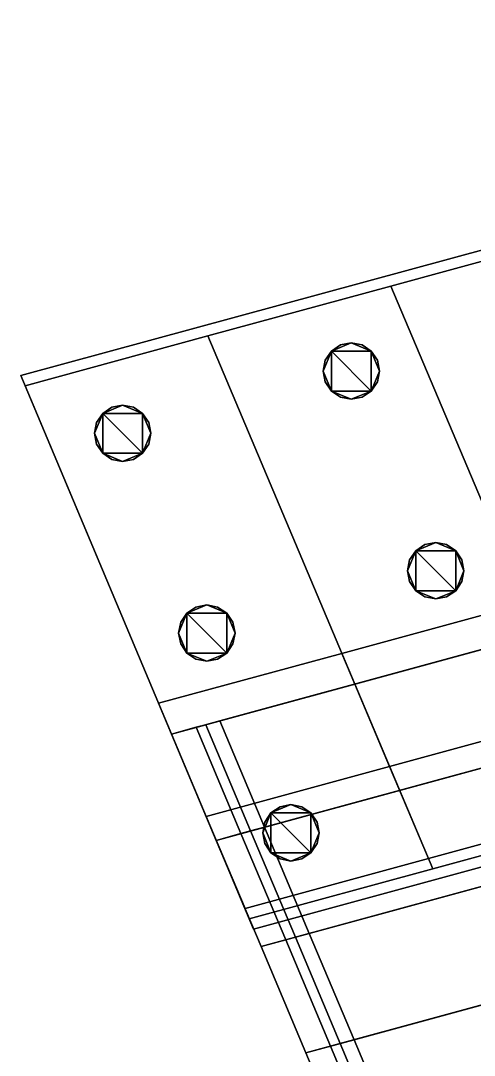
# Model space of a CAD drawing. Extents: x 2629709 to 3675628, y 1179 to 102095.
# Drawn here: x 2641978 to 2646057, y 87260 to 96568 of the extents above; entities that cross this region are included whole.
import ezdxf

# ---------------------------------------------------------------- set-up
doc = ezdxf.new("R2010")
doc.units = 0
doc.header["$LTSCALE"] = 550
doc.header["$MEASUREMENT"] = 0
for name, color, linetype in [('3DF-기초', 4, 'Continuous'), ('3DF-말뚝', 6, 'Continuous'), ('3DF-방호벽', 9, 'Continuous'), ('3DF-벽체', 5, 'Continuous'), ('3DF-슬래브', 8, 'Continuous'), ('3DF-포장', 250, 'Continuous')]:
    doc.layers.add(name, color=color, linetype=linetype)

msp = doc.modelspace()

# ---------------------------------------------------------------- linework, layer by layer
at = {"layer": '3DF-기초'}
for points in [[(2641977.8, 93376.2, 102250), (2644072.4, 88395.6, 102250), (2663874.8, 93797.8, 102250), (2661712.8, 98750.3, 102250)], [(2644072.4, 88395.6, 102350), (2641977.8, 93376.2, 102350), (2661712.8, 98750.3, 102350), (2663874.8, 93797.8, 102350)], [(2641977.8, 93376.2, 102350), (2641977.8, 93376.2, 102250), (2661712.8, 98750.3, 102250), (2661712.8, 98750.3, 102350)], [(2645305.9, 94179.9, 102350), (2647333.8, 89388, 102350), (2648983.9, 89838.1, 102350), (2646950.6, 94627.7, 102350)], [(2647333.8, 89388, 103350), (2645305.9, 94179.9, 103350), (2646950.6, 94627.7, 103350), (2648983.9, 89838.1, 103350)], [(2645305.9, 94179.9, 103350), (2645305.9, 94179.9, 102350), (2646950.6, 94627.7, 102350), (2646950.6, 94627.7, 103350)], [(2643661.3, 93732, 102350), (2645683.7, 88937.9, 102350), (2647333.8, 89388, 102350), (2645305.9, 94179.9, 102350)], [(2645683.7, 88937.9, 103350), (2643661.3, 93732, 103350), (2645305.9, 94179.9, 103350), (2647333.8, 89388, 103350)], [(2643661.3, 93732, 103350), (2643661.3, 93732, 102350), (2645305.9, 94179.9, 102350), (2645305.9, 94179.9, 103350)], [(2642016.6, 93284.1, 102350), (2644033.6, 88487.7, 102350), (2645683.7, 88937.9, 102350), (2643661.3, 93732, 102350)], [(2644033.6, 88487.7, 103350), (2642016.6, 93284.1, 103350), (2643661.3, 93732, 103350), (2645683.7, 88937.9, 103350)], [(2642016.6, 93284.1, 103350), (2642016.6, 93284.1, 102350), (2643661.3, 93732, 102350), (2643661.3, 93732, 103350)], [(2644072.4, 88395.6, 102250), (2644072.4, 88395.6, 102350), (2663874.8, 93797.8, 102350), (2663874.8, 93797.8, 102250)], [(2641977.8, 93376.2, 102250), (2644072.4, 88395.6, 102250), (2644072.4, 88395.6, 102350), (2641977.8, 93376.2, 102350)], [(2642016.6, 93284.1, 102350), (2644033.6, 88487.7, 102350), (2644033.6, 88487.7, 103350), (2642016.6, 93284.1, 103350)], [(2645683.7, 88937.9, 102350), (2645683.7, 88937.9, 103350), (2647333.8, 89388, 103350), (2647333.8, 89388, 102350)], [(2644033.6, 88487.7, 102350), (2644033.6, 88487.7, 103350), (2645683.7, 88937.9, 103350), (2645683.7, 88937.9, 102350)]]:
    msp.add_3dface(points, dxfattribs=at)
at = {"layer": '3DF-말뚝'}
for points in [[(2644950.8, 93669.5, 93950), (2644853.6, 93650.2, 93950), (2644771.2, 93595.1, 93950)], [(2645130.4, 93595.1, 93950), (2644950.8, 93669.5, 93950), (2644771.2, 93595.1, 93950)], [(2644950.8, 93669.5, 102350), (2644853.6, 93650.2, 102350), (2644771.2, 93595.1, 102350)], [(2645130.4, 93595.1, 102350), (2644950.8, 93669.5, 102350), (2644771.2, 93595.1, 102350)], [(2644853.6, 93650.2, 93950), (2644771.2, 93595.1, 93950), (2644771.2, 93595.1, 102350), (2644853.6, 93650.2, 102350)], [(2644950.8, 93669.5, 93950), (2644853.6, 93650.2, 93950), (2644853.6, 93650.2, 102350), (2644950.8, 93669.5, 102350)], [(2645048, 93650.2, 93950), (2644950.8, 93669.5, 93950), (2644950.8, 93669.5, 102350), (2645048, 93650.2, 102350)], [(2645130.4, 93595.1, 93950), (2645048, 93650.2, 93950), (2644950.8, 93669.5, 93950)], [(2645130.4, 93595.1, 102350), (2645048, 93650.2, 102350), (2644950.8, 93669.5, 102350)], [(2645130.4, 93595.1, 93950), (2645048, 93650.2, 93950), (2645048, 93650.2, 102350), (2645130.4, 93595.1, 102350)], [(2644771.2, 93595.1, 93950), (2644716.2, 93512.7, 93950), (2644696.8, 93415.5, 93950)], [(2644771.2, 93595.1, 93950), (2644696.8, 93415.5, 93950), (2644771.2, 93235.9, 93950)], [(2644771.2, 93595.1, 102350), (2644716.2, 93512.7, 102350), (2644696.8, 93415.5, 102350)], [(2644771.2, 93595.1, 102350), (2644696.8, 93415.5, 102350), (2644771.2, 93235.9, 102350)], [(2644771.2, 93595.1, 93950), (2644716.2, 93512.7, 93950), (2644716.2, 93512.7, 102350), (2644771.2, 93595.1, 102350)], [(2645130.4, 93235.9, 93950), (2645130.4, 93595.1, 93950), (2644771.2, 93595.1, 93950)], [(2644771.2, 93595.1, 93950), (2644771.2, 93235.9, 93950), (2645130.4, 93235.9, 93950)], [(2645130.4, 93235.9, 102350), (2645130.4, 93595.1, 102350), (2644771.2, 93595.1, 102350)], [(2644771.2, 93595.1, 102350), (2644771.2, 93235.9, 102350), (2645130.4, 93235.9, 102350)], [(2645185.5, 93512.7, 93950), (2645130.4, 93595.1, 93950), (2645130.4, 93595.1, 102350), (2645185.5, 93512.7, 102350)], [(2645204.8, 93415.5, 93950), (2645185.5, 93512.7, 93950), (2645130.4, 93595.1, 93950)], [(2645130.4, 93235.9, 93950), (2645204.8, 93415.5, 93950), (2645130.4, 93595.1, 93950)], [(2645204.8, 93415.5, 102350), (2645185.5, 93512.7, 102350), (2645130.4, 93595.1, 102350)], [(2645130.4, 93235.9, 102350), (2645204.8, 93415.5, 102350), (2645130.4, 93595.1, 102350)], [(2644716.2, 93512.7, 93950), (2644696.8, 93415.5, 93950), (2644696.8, 93415.5, 102350), (2644716.2, 93512.7, 102350)], [(2645204.8, 93415.5, 93950), (2645185.5, 93512.7, 93950), (2645185.5, 93512.7, 102350), (2645204.8, 93415.5, 102350)], [(2644696.8, 93415.5, 93950), (2644716.2, 93318.3, 93950), (2644716.2, 93318.3, 102350), (2644696.8, 93415.5, 102350)], [(2644696.8, 93415.5, 93950), (2644716.2, 93318.3, 93950), (2644771.2, 93235.9, 93950)], [(2644696.8, 93415.5, 102350), (2644716.2, 93318.3, 102350), (2644771.2, 93235.9, 102350)], [(2645130.4, 93235.9, 93950), (2645185.5, 93318.3, 93950), (2645204.8, 93415.5, 93950)], [(2645130.4, 93235.9, 102350), (2645185.5, 93318.3, 102350), (2645204.8, 93415.5, 102350)], [(2645185.5, 93318.3, 93950), (2645204.8, 93415.5, 93950), (2645204.8, 93415.5, 102350), (2645185.5, 93318.3, 102350)], [(2644716.2, 93318.3, 93950), (2644771.2, 93235.9, 93950), (2644771.2, 93235.9, 102350), (2644716.2, 93318.3, 102350)], [(2645130.4, 93235.9, 93950), (2645185.5, 93318.3, 93950), (2645185.5, 93318.3, 102350), (2645130.4, 93235.9, 102350)], [(2644771.2, 93235.9, 93950), (2644853.6, 93180.9, 93950), (2644853.6, 93180.9, 102350), (2644771.2, 93235.9, 102350)], [(2644771.2, 93235.9, 93950), (2644853.6, 93180.9, 93950), (2644950.8, 93161.5, 93950)], [(2644771.2, 93235.9, 93950), (2644950.8, 93161.5, 93950), (2645130.4, 93235.9, 93950)], [(2644771.2, 93235.9, 102350), (2644853.6, 93180.9, 102350), (2644950.8, 93161.5, 102350)], [(2644771.2, 93235.9, 102350), (2644950.8, 93161.5, 102350), (2645130.4, 93235.9, 102350)], [(2644853.6, 93180.9, 93950), (2644950.8, 93161.5, 93950), (2644950.8, 93161.5, 102350), (2644853.6, 93180.9, 102350)], [(2644950.8, 93161.5, 93950), (2645048, 93180.9, 93950), (2645130.4, 93235.9, 93950)], [(2644950.8, 93161.5, 102350), (2645048, 93180.9, 102350), (2645130.4, 93235.9, 102350)], [(2644950.8, 93161.5, 93950), (2645048, 93180.9, 93950), (2645048, 93180.9, 102350), (2644950.8, 93161.5, 102350)], [(2645048, 93180.9, 93950), (2645130.4, 93235.9, 93950), (2645130.4, 93235.9, 102350), (2645048, 93180.9, 102350)], [(2642894.6, 93109.4, 93950), (2642797.4, 93090.1, 93950), (2642715, 93035, 93950)], [(2643074.2, 93035, 93950), (2642894.6, 93109.4, 93950), (2642715, 93035, 93950)], [(2642894.6, 93109.4, 102350), (2642797.4, 93090.1, 102350), (2642715, 93035, 102350)], [(2643074.2, 93035, 102350), (2642894.6, 93109.4, 102350), (2642715, 93035, 102350)], [(2642797.4, 93090.1, 93950), (2642715, 93035, 93950), (2642715, 93035, 102350), (2642797.4, 93090.1, 102350)], [(2642894.6, 93109.4, 93950), (2642797.4, 93090.1, 93950), (2642797.4, 93090.1, 102350), (2642894.6, 93109.4, 102350)], [(2642991.8, 93090.1, 93950), (2642894.6, 93109.4, 93950), (2642894.6, 93109.4, 102350), (2642991.8, 93090.1, 102350)], [(2643074.2, 93035, 93950), (2642991.8, 93090.1, 93950), (2642894.6, 93109.4, 93950)], [(2643074.2, 93035, 102350), (2642991.8, 93090.1, 102350), (2642894.6, 93109.4, 102350)], [(2643074.2, 93035, 93950), (2642991.8, 93090.1, 93950), (2642991.8, 93090.1, 102350), (2643074.2, 93035, 102350)], [(2642715, 93035, 93950), (2642659.9, 92952.6, 93950), (2642640.6, 92855.4, 93950)], [(2642715, 93035, 93950), (2642640.6, 92855.4, 93950), (2642715, 92675.8, 93950)], [(2642715, 93035, 102350), (2642659.9, 92952.6, 102350), (2642640.6, 92855.4, 102350)], [(2642715, 93035, 102350), (2642640.6, 92855.4, 102350), (2642715, 92675.8, 102350)], [(2642715, 93035, 93950), (2642659.9, 92952.6, 93950), (2642659.9, 92952.6, 102350), (2642715, 93035, 102350)], [(2643074.2, 92675.8, 93950), (2643074.2, 93035, 93950), (2642715, 93035, 93950)], [(2642715, 93035, 93950), (2642715, 92675.8, 93950), (2643074.2, 92675.8, 93950)], [(2643074.2, 92675.8, 102350), (2643074.2, 93035, 102350), (2642715, 93035, 102350)], [(2642715, 93035, 102350), (2642715, 92675.8, 102350), (2643074.2, 92675.8, 102350)], [(2643129.3, 92952.6, 93950), (2643074.2, 93035, 93950), (2643074.2, 93035, 102350), (2643129.3, 92952.6, 102350)], [(2643148.6, 92855.4, 93950), (2643129.3, 92952.6, 93950), (2643074.2, 93035, 93950)], [(2643074.2, 92675.8, 93950), (2643148.6, 92855.4, 93950), (2643074.2, 93035, 93950)], [(2643148.6, 92855.4, 102350), (2643129.3, 92952.6, 102350), (2643074.2, 93035, 102350)], [(2643074.2, 92675.8, 102350), (2643148.6, 92855.4, 102350), (2643074.2, 93035, 102350)], [(2642659.9, 92952.6, 93950), (2642640.6, 92855.4, 93950), (2642640.6, 92855.4, 102350), (2642659.9, 92952.6, 102350)], [(2643148.6, 92855.4, 93950), (2643129.3, 92952.6, 93950), (2643129.3, 92952.6, 102350), (2643148.6, 92855.4, 102350)], [(2642640.6, 92855.4, 93950), (2642659.9, 92758.2, 93950), (2642659.9, 92758.2, 102350), (2642640.6, 92855.4, 102350)], [(2642640.6, 92855.4, 93950), (2642659.9, 92758.2, 93950), (2642715, 92675.8, 93950)], [(2642640.6, 92855.4, 102350), (2642659.9, 92758.2, 102350), (2642715, 92675.8, 102350)], [(2643074.2, 92675.8, 93950), (2643129.3, 92758.2, 93950), (2643148.6, 92855.4, 93950)], [(2643074.2, 92675.8, 102350), (2643129.3, 92758.2, 102350), (2643148.6, 92855.4, 102350)], [(2643129.3, 92758.2, 93950), (2643148.6, 92855.4, 93950), (2643148.6, 92855.4, 102350), (2643129.3, 92758.2, 102350)], [(2642659.9, 92758.2, 93950), (2642715, 92675.8, 93950), (2642715, 92675.8, 102350), (2642659.9, 92758.2, 102350)], [(2643074.2, 92675.8, 93950), (2643129.3, 92758.2, 93950), (2643129.3, 92758.2, 102350), (2643074.2, 92675.8, 102350)], [(2642715, 92675.8, 93950), (2642797.4, 92620.7, 93950), (2642797.4, 92620.7, 102350), (2642715, 92675.8, 102350)], [(2642715, 92675.8, 93950), (2642797.4, 92620.7, 93950), (2642894.6, 92601.4, 93950)], [(2642715, 92675.8, 93950), (2642894.6, 92601.4, 93950), (2643074.2, 92675.8, 93950)], [(2642715, 92675.8, 102350), (2642797.4, 92620.7, 102350), (2642894.6, 92601.4, 102350)], [(2642715, 92675.8, 102350), (2642894.6, 92601.4, 102350), (2643074.2, 92675.8, 102350)], [(2642797.4, 92620.7, 93950), (2642894.6, 92601.4, 93950), (2642894.6, 92601.4, 102350), (2642797.4, 92620.7, 102350)], [(2642894.6, 92601.4, 93950), (2642991.8, 92620.7, 93950), (2643074.2, 92675.8, 93950)], [(2642894.6, 92601.4, 102350), (2642991.8, 92620.7, 102350), (2643074.2, 92675.8, 102350)], [(2642894.6, 92601.4, 93950), (2642991.8, 92620.7, 93950), (2642991.8, 92620.7, 102350), (2642894.6, 92601.4, 102350)], [(2642991.8, 92620.7, 93950), (2643074.2, 92675.8, 93950), (2643074.2, 92675.8, 102350), (2642991.8, 92620.7, 102350)], [(2645710.1, 91873.4, 93950), (2645612.9, 91854.1, 93950), (2645530.5, 91799, 93950)], [(2645889.7, 91799, 93950), (2645710.1, 91873.4, 93950), (2645530.5, 91799, 93950)], [(2645710.1, 91873.4, 102350), (2645612.9, 91854.1, 102350), (2645530.5, 91799, 102350)], [(2645889.7, 91799, 102350), (2645710.1, 91873.4, 102350), (2645530.5, 91799, 102350)], [(2645710.1, 91873.4, 93950), (2645612.9, 91854.1, 93950), (2645612.9, 91854.1, 102350), (2645710.1, 91873.4, 102350)], [(2645807.3, 91854.1, 93950), (2645710.1, 91873.4, 93950), (2645710.1, 91873.4, 102350), (2645807.3, 91854.1, 102350)], [(2645889.7, 91799, 93950), (2645807.3, 91854.1, 93950), (2645710.1, 91873.4, 93950)], [(2645889.7, 91799, 102350), (2645807.3, 91854.1, 102350), (2645710.1, 91873.4, 102350)], [(2645530.5, 91799, 93950), (2645475.4, 91716.6, 93950), (2645456.1, 91619.4, 93950)], [(2645530.5, 91799, 93950), (2645456.1, 91619.4, 93950), (2645530.5, 91439.8, 93950)], [(2645530.5, 91799, 102350), (2645475.4, 91716.6, 102350), (2645456.1, 91619.4, 102350)], [(2645530.5, 91799, 102350), (2645456.1, 91619.4, 102350), (2645530.5, 91439.8, 102350)], [(2645530.5, 91799, 93950), (2645475.4, 91716.6, 93950), (2645475.4, 91716.6, 102350), (2645530.5, 91799, 102350)], [(2645612.9, 91854.1, 93950), (2645530.5, 91799, 93950), (2645530.5, 91799, 102350), (2645612.9, 91854.1, 102350)], [(2645889.7, 91439.8, 93950), (2645889.7, 91799, 93950), (2645530.5, 91799, 93950)], [(2645530.5, 91799, 93950), (2645530.5, 91439.8, 93950), (2645889.7, 91439.8, 93950)], [(2645889.7, 91439.8, 102350), (2645889.7, 91799, 102350), (2645530.5, 91799, 102350)], [(2645530.5, 91799, 102350), (2645530.5, 91439.8, 102350), (2645889.7, 91439.8, 102350)], [(2645889.7, 91799, 93950), (2645807.3, 91854.1, 93950), (2645807.3, 91854.1, 102350), (2645889.7, 91799, 102350)], [(2645944.7, 91716.6, 93950), (2645889.7, 91799, 93950), (2645889.7, 91799, 102350), (2645944.7, 91716.6, 102350)], [(2645964.1, 91619.4, 93950), (2645944.7, 91716.6, 93950), (2645889.7, 91799, 93950)], [(2645889.7, 91439.8, 93950), (2645964.1, 91619.4, 93950), (2645889.7, 91799, 93950)], [(2645964.1, 91619.4, 102350), (2645944.7, 91716.6, 102350), (2645889.7, 91799, 102350)], [(2645889.7, 91439.8, 102350), (2645964.1, 91619.4, 102350), (2645889.7, 91799, 102350)], [(2645475.4, 91716.6, 93950), (2645456.1, 91619.4, 93950), (2645456.1, 91619.4, 102350), (2645475.4, 91716.6, 102350)], [(2645964.1, 91619.4, 93950), (2645944.7, 91716.6, 93950), (2645944.7, 91716.6, 102350), (2645964.1, 91619.4, 102350)], [(2645456.1, 91619.4, 93950), (2645475.4, 91522.2, 93950), (2645475.4, 91522.2, 102350), (2645456.1, 91619.4, 102350)], [(2645456.1, 91619.4, 93950), (2645475.4, 91522.2, 93950), (2645530.5, 91439.8, 93950)], [(2645456.1, 91619.4, 102350), (2645475.4, 91522.2, 102350), (2645530.5, 91439.8, 102350)], [(2645889.7, 91439.8, 93950), (2645944.7, 91522.2, 93950), (2645964.1, 91619.4, 93950)], [(2645889.7, 91439.8, 102350), (2645944.7, 91522.2, 102350), (2645964.1, 91619.4, 102350)], [(2645944.7, 91522.2, 93950), (2645964.1, 91619.4, 93950), (2645964.1, 91619.4, 102350), (2645944.7, 91522.2, 102350)], [(2645475.4, 91522.2, 93950), (2645530.5, 91439.8, 93950), (2645530.5, 91439.8, 102350), (2645475.4, 91522.2, 102350)], [(2645889.7, 91439.8, 93950), (2645944.7, 91522.2, 93950), (2645944.7, 91522.2, 102350), (2645889.7, 91439.8, 102350)], [(2645530.5, 91439.8, 93950), (2645612.9, 91384.7, 93950), (2645612.9, 91384.7, 102350), (2645530.5, 91439.8, 102350)], [(2645530.5, 91439.8, 93950), (2645612.9, 91384.7, 93950), (2645710.1, 91365.4, 93950)], [(2645530.5, 91439.8, 93950), (2645710.1, 91365.4, 93950), (2645889.7, 91439.8, 93950)], [(2645530.5, 91439.8, 102350), (2645612.9, 91384.7, 102350), (2645710.1, 91365.4, 102350)], [(2645530.5, 91439.8, 102350), (2645710.1, 91365.4, 102350), (2645889.7, 91439.8, 102350)], [(2645710.1, 91365.4, 93950), (2645807.3, 91384.7, 93950), (2645889.7, 91439.8, 93950)], [(2645710.1, 91365.4, 102350), (2645807.3, 91384.7, 102350), (2645889.7, 91439.8, 102350)], [(2645807.3, 91384.7, 93950), (2645889.7, 91439.8, 93950), (2645889.7, 91439.8, 102350), (2645807.3, 91384.7, 102350)], [(2643651.3, 91312.2, 93950), (2643554.1, 91292.9, 93950), (2643471.7, 91237.8, 93950)], [(2643830.9, 91237.8, 93950), (2643651.3, 91312.2, 93950), (2643471.7, 91237.8, 93950)], [(2643651.3, 91312.2, 102350), (2643554.1, 91292.9, 102350), (2643471.7, 91237.8, 102350)], [(2643830.9, 91237.8, 102350), (2643651.3, 91312.2, 102350), (2643471.7, 91237.8, 102350)], [(2643651.3, 91312.2, 93950), (2643554.1, 91292.9, 93950), (2643554.1, 91292.9, 102350), (2643651.3, 91312.2, 102350)], [(2643748.5, 91292.9, 93950), (2643651.3, 91312.2, 93950), (2643651.3, 91312.2, 102350), (2643748.5, 91292.9, 102350)], [(2643830.9, 91237.8, 93950), (2643748.5, 91292.9, 93950), (2643651.3, 91312.2, 93950)], [(2643830.9, 91237.8, 102350), (2643748.5, 91292.9, 102350), (2643651.3, 91312.2, 102350)], [(2645612.9, 91384.7, 93950), (2645710.1, 91365.4, 93950), (2645710.1, 91365.4, 102350), (2645612.9, 91384.7, 102350)], [(2645710.1, 91365.4, 93950), (2645807.3, 91384.7, 93950), (2645807.3, 91384.7, 102350), (2645710.1, 91365.4, 102350)], [(2643471.7, 91237.8, 93950), (2643416.6, 91155.4, 93950), (2643397.3, 91058.2, 93950)], [(2643471.7, 91237.8, 93950), (2643397.3, 91058.2, 93950), (2643471.7, 90878.6, 93950)], [(2643471.7, 91237.8, 102350), (2643416.6, 91155.4, 102350), (2643397.3, 91058.2, 102350)], [(2643471.7, 91237.8, 102350), (2643397.3, 91058.2, 102350), (2643471.7, 90878.6, 102350)], [(2643471.7, 91237.8, 93950), (2643416.6, 91155.4, 93950), (2643416.6, 91155.4, 102350), (2643471.7, 91237.8, 102350)], [(2643554.1, 91292.9, 93950), (2643471.7, 91237.8, 93950), (2643471.7, 91237.8, 102350), (2643554.1, 91292.9, 102350)], [(2643830.9, 90878.6, 93950), (2643830.9, 91237.8, 93950), (2643471.7, 91237.8, 93950)], [(2643471.7, 91237.8, 93950), (2643471.7, 90878.6, 93950), (2643830.9, 90878.6, 93950)], [(2643830.9, 90878.6, 102350), (2643830.9, 91237.8, 102350), (2643471.7, 91237.8, 102350)], [(2643471.7, 91237.8, 102350), (2643471.7, 90878.6, 102350), (2643830.9, 90878.6, 102350)], [(2643830.9, 91237.8, 93950), (2643748.5, 91292.9, 93950), (2643748.5, 91292.9, 102350), (2643830.9, 91237.8, 102350)], [(2643886, 91155.4, 93950), (2643830.9, 91237.8, 93950), (2643830.9, 91237.8, 102350), (2643886, 91155.4, 102350)], [(2643905.3, 91058.2, 93950), (2643886, 91155.4, 93950), (2643830.9, 91237.8, 93950)], [(2643830.9, 90878.6, 93950), (2643905.3, 91058.2, 93950), (2643830.9, 91237.8, 93950)], [(2643905.3, 91058.2, 102350), (2643886, 91155.4, 102350), (2643830.9, 91237.8, 102350)], [(2643830.9, 90878.6, 102350), (2643905.3, 91058.2, 102350), (2643830.9, 91237.8, 102350)], [(2643416.6, 91155.4, 93950), (2643397.3, 91058.2, 93950), (2643397.3, 91058.2, 102350), (2643416.6, 91155.4, 102350)], [(2643905.3, 91058.2, 93950), (2643886, 91155.4, 93950), (2643886, 91155.4, 102350), (2643905.3, 91058.2, 102350)], [(2643397.3, 91058.2, 93950), (2643416.6, 90961, 93950), (2643416.6, 90961, 102350), (2643397.3, 91058.2, 102350)], [(2643397.3, 91058.2, 93950), (2643416.6, 90961, 93950), (2643471.7, 90878.6, 93950)], [(2643397.3, 91058.2, 102350), (2643416.6, 90961, 102350), (2643471.7, 90878.6, 102350)], [(2643830.9, 90878.6, 93950), (2643886, 90961, 93950), (2643905.3, 91058.2, 93950)], [(2643830.9, 90878.6, 102350), (2643886, 90961, 102350), (2643905.3, 91058.2, 102350)], [(2643886, 90961, 93950), (2643905.3, 91058.2, 93950), (2643905.3, 91058.2, 102350), (2643886, 90961, 102350)], [(2643416.6, 90961, 93950), (2643471.7, 90878.6, 93950), (2643471.7, 90878.6, 102350), (2643416.6, 90961, 102350)], [(2643830.9, 90878.6, 93950), (2643886, 90961, 93950), (2643886, 90961, 102350), (2643830.9, 90878.6, 102350)], [(2643471.7, 90878.6, 93950), (2643554.1, 90823.6, 93950), (2643554.1, 90823.6, 102350), (2643471.7, 90878.6, 102350)], [(2643471.7, 90878.6, 93950), (2643554.1, 90823.6, 93950), (2643651.3, 90804.2, 93950)], [(2643471.7, 90878.6, 93950), (2643651.3, 90804.2, 93950), (2643830.9, 90878.6, 93950)], [(2643471.7, 90878.6, 102350), (2643554.1, 90823.6, 102350), (2643651.3, 90804.2, 102350)], [(2643471.7, 90878.6, 102350), (2643651.3, 90804.2, 102350), (2643830.9, 90878.6, 102350)], [(2643651.3, 90804.2, 93950), (2643748.5, 90823.6, 93950), (2643830.9, 90878.6, 93950)], [(2643651.3, 90804.2, 102350), (2643748.5, 90823.6, 102350), (2643830.9, 90878.6, 102350)], [(2643748.5, 90823.6, 93950), (2643830.9, 90878.6, 93950), (2643830.9, 90878.6, 102350), (2643748.5, 90823.6, 102350)], [(2643554.1, 90823.6, 93950), (2643651.3, 90804.2, 93950), (2643651.3, 90804.2, 102350), (2643554.1, 90823.6, 102350)], [(2643651.3, 90804.2, 93950), (2643748.5, 90823.6, 93950), (2643748.5, 90823.6, 102350), (2643651.3, 90804.2, 102350)], [(2644408, 89515, 93950), (2644310.8, 89495.7, 93950), (2644228.4, 89440.6, 93950)], [(2644587.6, 89440.6, 93950), (2644408, 89515, 93950), (2644228.4, 89440.6, 93950)], [(2644408, 89515, 102350), (2644310.8, 89495.7, 102350), (2644228.4, 89440.6, 102350)], [(2644587.6, 89440.6, 102350), (2644408, 89515, 102350), (2644228.4, 89440.6, 102350)], [(2644310.8, 89495.7, 93950), (2644228.4, 89440.6, 93950), (2644228.4, 89440.6, 102350), (2644310.8, 89495.7, 102350)], [(2644408, 89515, 93950), (2644310.8, 89495.7, 93950), (2644310.8, 89495.7, 102350), (2644408, 89515, 102350)], [(2644505.2, 89495.7, 93950), (2644408, 89515, 93950), (2644408, 89515, 102350), (2644505.2, 89495.7, 102350)], [(2644587.6, 89440.6, 93950), (2644505.2, 89495.7, 93950), (2644408, 89515, 93950)], [(2644587.6, 89440.6, 102350), (2644505.2, 89495.7, 102350), (2644408, 89515, 102350)], [(2644587.6, 89440.6, 93950), (2644505.2, 89495.7, 93950), (2644505.2, 89495.7, 102350), (2644587.6, 89440.6, 102350)], [(2644228.4, 89440.6, 93950), (2644173.3, 89358.2, 93950), (2644154, 89261, 93950)], [(2644228.4, 89440.6, 93950), (2644154, 89261, 93950), (2644228.4, 89081.4, 93950)], [(2644228.4, 89440.6, 102350), (2644173.3, 89358.2, 102350), (2644154, 89261, 102350)], [(2644228.4, 89440.6, 102350), (2644154, 89261, 102350), (2644228.4, 89081.4, 102350)], [(2644173.3, 89358.2, 93950), (2644154, 89261, 93950), (2644154, 89261, 102350), (2644173.3, 89358.2, 102350)], [(2644228.4, 89440.6, 93950), (2644173.3, 89358.2, 93950), (2644173.3, 89358.2, 102350), (2644228.4, 89440.6, 102350)], [(2644587.6, 89081.4, 93950), (2644587.6, 89440.6, 93950), (2644228.4, 89440.6, 93950)], [(2644228.4, 89440.6, 93950), (2644228.4, 89081.4, 93950), (2644587.6, 89081.4, 93950)], [(2644587.6, 89081.4, 102350), (2644587.6, 89440.6, 102350), (2644228.4, 89440.6, 102350)], [(2644228.4, 89440.6, 102350), (2644228.4, 89081.4, 102350), (2644587.6, 89081.4, 102350)], [(2644642.7, 89358.2, 93950), (2644587.6, 89440.6, 93950), (2644587.6, 89440.6, 102350), (2644642.7, 89358.2, 102350)], [(2644662, 89261, 93950), (2644642.7, 89358.2, 93950), (2644587.6, 89440.6, 93950)], [(2644587.6, 89081.4, 93950), (2644662, 89261, 93950), (2644587.6, 89440.6, 93950)], [(2644662, 89261, 102350), (2644642.7, 89358.2, 102350), (2644587.6, 89440.6, 102350)], [(2644587.6, 89081.4, 102350), (2644662, 89261, 102350), (2644587.6, 89440.6, 102350)], [(2644662, 89261, 93950), (2644642.7, 89358.2, 93950), (2644642.7, 89358.2, 102350), (2644662, 89261, 102350)], [(2644154, 89261, 93950), (2644173.3, 89163.8, 93950), (2644173.3, 89163.8, 102350), (2644154, 89261, 102350)], [(2644154, 89261, 93950), (2644173.3, 89163.8, 93950), (2644228.4, 89081.4, 93950)], [(2644154, 89261, 102350), (2644173.3, 89163.8, 102350), (2644228.4, 89081.4, 102350)], [(2644587.6, 89081.4, 93950), (2644642.7, 89163.8, 93950), (2644662, 89261, 93950)], [(2644587.6, 89081.4, 102350), (2644642.7, 89163.8, 102350), (2644662, 89261, 102350)], [(2644642.7, 89163.8, 93950), (2644662, 89261, 93950), (2644662, 89261, 102350), (2644642.7, 89163.8, 102350)], [(2644173.3, 89163.8, 93950), (2644228.4, 89081.4, 93950), (2644228.4, 89081.4, 102350), (2644173.3, 89163.8, 102350)], [(2644228.4, 89081.4, 93950), (2644310.8, 89026.4, 93950), (2644310.8, 89026.4, 102350), (2644228.4, 89081.4, 102350)], [(2644228.4, 89081.4, 93950), (2644310.8, 89026.4, 93950), (2644408, 89007, 93950)], [(2644228.4, 89081.4, 93950), (2644408, 89007, 93950), (2644587.6, 89081.4, 93950)], [(2644228.4, 89081.4, 102350), (2644310.8, 89026.4, 102350), (2644408, 89007, 102350)], [(2644228.4, 89081.4, 102350), (2644408, 89007, 102350), (2644587.6, 89081.4, 102350)], [(2644408, 89007, 93950), (2644505.2, 89026.4, 93950), (2644587.6, 89081.4, 93950)], [(2644408, 89007, 102350), (2644505.2, 89026.4, 102350), (2644587.6, 89081.4, 102350)], [(2644505.2, 89026.4, 93950), (2644587.6, 89081.4, 93950), (2644587.6, 89081.4, 102350), (2644505.2, 89026.4, 102350)], [(2644587.6, 89081.4, 93950), (2644642.7, 89163.8, 93950), (2644642.7, 89163.8, 102350), (2644587.6, 89081.4, 102350)], [(2644310.8, 89026.4, 93950), (2644408, 89007, 93950), (2644408, 89007, 102350), (2644310.8, 89026.4, 102350)], [(2644408, 89007, 93950), (2644505.2, 89026.4, 93950), (2644505.2, 89026.4, 102350), (2644408, 89007, 102350)]]:
    msp.add_3dface(points, dxfattribs=at)
at = {"layer": '3DF-방호벽'}
for points in [[(2643736.7, 89193.7, 112064.5), (2644170.9, 89312.1, 112041.1), (2643768.8, 90268.3, 112003.6), (2643334.6, 90149.9, 112027)], [(2643334.6, 90149.9, 112027), (2643768.8, 90268.3, 112003.6), (2643768.8, 90268.3, 112196.6)], [(2643334.6, 90149.9, 112027), (2643768.8, 90268.3, 112196.6), (2643643.4, 90234.1, 112380.3)], [(2643643.4, 90234.1, 112380.3), (2643556.5, 90210.4, 113195), (2643334.6, 90149.9, 112027)], [(2643958.6, 89254.2, 113232.5), (2643736.7, 89193.7, 113244.5), (2643334.6, 90149.9, 113207), (2643556.5, 90210.4, 113195)], [(2643556.5, 90210.4, 113195), (2643334.6, 90149.9, 113207), (2643334.6, 90149.9, 112027)], [(2644045.5, 89277.9, 112417.9), (2643958.6, 89254.2, 113232.5), (2643556.5, 90210.4, 113195), (2643643.4, 90234.1, 112380.3)], [(2644170.9, 89312.1, 112234.1), (2644045.5, 89277.9, 112417.9), (2643643.4, 90234.1, 112380.3), (2643768.8, 90268.3, 112196.6)], [(2644170.9, 89312.1, 112041.1), (2644170.9, 89312.1, 112234.1), (2643768.8, 90268.3, 112196.6), (2643768.8, 90268.3, 112003.6)], [(2643736.7, 89193.7, 113244.5), (2643736.7, 89193.7, 112064.5), (2643334.6, 90149.9, 112027), (2643334.6, 90149.9, 113207)], [(2644138.8, 88237.6, 112101.9), (2644573, 88355.9, 112078.7), (2644170.9, 89312.1, 112041.1), (2643736.7, 89193.7, 112064.5)], [(2644447.6, 88321.7, 112455.4), (2644360.7, 88298.1, 113270), (2643958.6, 89254.2, 113232.5), (2644045.5, 89277.9, 112417.9)], [(2644573, 88355.9, 112271.7), (2644447.6, 88321.7, 112455.4), (2644045.5, 89277.9, 112417.9), (2644170.9, 89312.1, 112234.1)], [(2644573, 88355.9, 112078.7), (2644573, 88355.9, 112271.7), (2644170.9, 89312.1, 112234.1), (2644170.9, 89312.1, 112041.1)], [(2644360.7, 88298.1, 113270), (2644138.8, 88237.6, 113281.9), (2643736.7, 89193.7, 113244.5), (2643958.6, 89254.2, 113232.5)], [(2644138.8, 88237.6, 113281.9), (2644138.8, 88237.6, 112101.9), (2643736.7, 89193.7, 112064.5), (2643736.7, 89193.7, 113244.5)], [(2644540.9, 87281.4, 112139.4), (2644975.1, 87399.8, 112116.2), (2644573, 88355.9, 112078.7), (2644138.8, 88237.6, 112101.9)], [(2644975.1, 87399.8, 112309.2), (2644849.7, 87365.6, 112492.9), (2644447.6, 88321.7, 112455.4), (2644573, 88355.9, 112271.7)], [(2644975.1, 87399.8, 112116.2), (2644975.1, 87399.8, 112309.2), (2644573, 88355.9, 112271.7), (2644573, 88355.9, 112078.7)], [(2644762.8, 87341.9, 113307.5), (2644540.9, 87281.4, 113319.4), (2644138.8, 88237.6, 113281.9), (2644360.7, 88298.1, 113270)], [(2644849.7, 87365.6, 112492.9), (2644762.8, 87341.9, 113307.5), (2644360.7, 88298.1, 113270), (2644447.6, 88321.7, 112455.4)], [(2644540.9, 87281.4, 113319.4), (2644540.9, 87281.4, 112139.4), (2644138.8, 88237.6, 112101.9), (2644138.8, 88237.6, 113281.9)], [(2644943.1, 86325.2, 112176.8), (2645377.2, 86443.6, 112153.8), (2644975.1, 87399.8, 112116.2), (2644540.9, 87281.4, 112139.4)], [(2645165, 86385.7, 113345.1), (2644943.1, 86325.2, 113356.8), (2644540.9, 87281.4, 113319.4), (2644762.8, 87341.9, 113307.5)], [(2645251.8, 86409.4, 112530.4), (2645165, 86385.7, 113345.1), (2644762.8, 87341.9, 113307.5), (2644849.7, 87365.6, 112492.9)], [(2645377.2, 86443.6, 112346.8), (2645251.8, 86409.4, 112530.4), (2644849.7, 87365.6, 112492.9), (2644975.1, 87399.8, 112309.2)], [(2645377.2, 86443.6, 112153.8), (2645377.2, 86443.6, 112346.8), (2644975.1, 87399.8, 112309.2), (2644975.1, 87399.8, 112116.2)], [(2644943.1, 86325.2, 113356.8), (2644943.1, 86325.2, 112176.8), (2644540.9, 87281.4, 112139.4), (2644540.9, 87281.4, 113319.4)]]:
    msp.add_3dface(points, dxfattribs=at)
at = {"layer": '3DF-벽체'}
for points in [[(2644982.8, 90599.3, 111138.1), (2644866.2, 90875.7, 111138.1), (2646514.1, 91325, 111049.2), (2646631, 91048.7, 111049.2)], [(2644866.2, 90875.7, 111138.1), (2644866.2, 90875.7, 110838.1), (2646514.1, 91325, 110749.2), (2646514.1, 91325, 111049.2)], [(2644866.2, 90875.7, 110838.1), (2644982.8, 90599.3, 110538.1), (2646631, 91048.7, 110449.2), (2646514.1, 91325, 110749.2)], [(2644982.8, 90599.3, 103350), (2645295, 89859.2, 103350), (2646944.1, 90308.9, 103350), (2646631, 91048.7, 103350)], [(2645295, 89859.2, 110967.3), (2644982.8, 90599.3, 110938.1), (2646631, 91048.7, 110849.2), (2646944.1, 90308.9, 110878.7)], [(2644982.8, 90599.3, 110938.1), (2644982.8, 90599.3, 103350), (2646631, 91048.7, 103350), (2646631, 91048.7, 110849.2)], [(2644982.8, 90599.3, 110538.1), (2644982.8, 90599.3, 111138.1), (2646631, 91048.7, 111049.2), (2646631, 91048.7, 110449.2)], [(2643334.6, 90149.9, 111227), (2643218.3, 90426.5, 111227), (2644866.2, 90875.7, 111138.1), (2644982.8, 90599.3, 111138.1)], [(2643218.3, 90426.5, 111227), (2643218.3, 90426.5, 110927), (2644866.2, 90875.7, 110838.1), (2644866.2, 90875.7, 111138.1)], [(2643218.3, 90426.5, 110927), (2643334.6, 90149.9, 110627), (2644982.8, 90599.3, 110538.1), (2644866.2, 90875.7, 110838.1)], [(2643334.6, 90149.9, 103350), (2643646, 89409.6, 103350), (2645295, 89859.2, 103350), (2644982.8, 90599.3, 103350)], [(2643646, 89409.6, 111056), (2643334.6, 90149.9, 111027), (2644982.8, 90599.3, 110938.1), (2645295, 89859.2, 110967.3)], [(2643334.6, 90149.9, 111027), (2643334.6, 90149.9, 103350), (2644982.8, 90599.3, 103350), (2644982.8, 90599.3, 110938.1)], [(2643334.6, 90149.9, 110627), (2643334.6, 90149.9, 111227), (2644982.8, 90599.3, 111138.1), (2644982.8, 90599.3, 110538.1)], [(2643334.6, 90149.9, 111227), (2643218.3, 90426.5, 111227), (2643218.3, 90426.5, 110927), (2643334.6, 90149.9, 110627)], [(2645295, 89859.2, 103350), (2645295, 89859.2, 110967.3), (2646944.1, 90308.9, 110878.7), (2646944.1, 90308.9, 103350)], [(2645295, 89859.2, 110967.3), (2645644.9, 89030, 111000.1), (2647294.9, 89480.1, 110911.7), (2646944.1, 90308.9, 110878.7)], [(2645644.9, 89030, 111000.1), (2645295, 89859.2, 110667.3), (2646944.1, 90308.9, 110578.7), (2647294.9, 89480.1, 110911.7)], [(2645295, 89859.2, 110667.3), (2645295, 89859.2, 110967.3), (2646944.1, 90308.9, 110878.7), (2646944.1, 90308.9, 110578.7)], [(2643334.6, 90149.9, 103350), (2643646, 89409.6, 103350), (2643646, 89409.6, 111056), (2643334.6, 90149.9, 111027)], [(2643646, 89409.6, 103350), (2643646, 89409.6, 111056), (2645295, 89859.2, 110967.3), (2645295, 89859.2, 103350)], [(2643646, 89409.6, 111056), (2643994.9, 88579.9, 111088.5), (2645644.9, 89030, 111000.1), (2645295, 89859.2, 110967.3)], [(2643994.9, 88579.9, 111088.5), (2643646, 89409.6, 110756), (2645295, 89859.2, 110667.3), (2645644.9, 89030, 111000.1)], [(2643646, 89409.6, 110756), (2643646, 89409.6, 111056), (2645295, 89859.2, 110967.3), (2645295, 89859.2, 110667.3)], [(2643646, 89409.6, 111056), (2643994.9, 88579.9, 111088.5), (2643646, 89409.6, 110756)]]:
    msp.add_3dface(points, dxfattribs=at)
at = {"layer": '3DF-슬래브'}
for points in [[(2643736.7, 89193.7, 111064.5), (2663528.9, 94590.1, 110011.4), (2663113.1, 95542.6, 109970), (2643334.6, 90149.9, 111027)], [(2663528.9, 94590.1, 111011.4), (2643736.7, 89193.7, 112064.5), (2643334.6, 90149.9, 112027), (2663113.1, 95542.6, 110970)], [(2643334.6, 90149.9, 111027), (2663113.1, 95542.6, 109970), (2663113.1, 95542.6, 110970), (2643334.6, 90149.9, 112027)], [(2644138.8, 88237.6, 111101.9), (2663944.7, 93637.7, 110052.8), (2663528.9, 94590.1, 110011.4), (2643736.7, 89193.7, 111064.5)], [(2663944.7, 93637.7, 111052.8), (2644138.8, 88237.6, 112101.9), (2643736.7, 89193.7, 112064.5), (2663528.9, 94590.1, 111011.4)], [(2644540.9, 87281.4, 111139.4), (2664360.5, 92685.2, 110094.2), (2663944.7, 93637.7, 110052.8), (2644138.8, 88237.6, 111101.9)], [(2664360.5, 92685.2, 111094.2), (2644540.9, 87281.4, 112139.4), (2644138.8, 88237.6, 112101.9), (2663944.7, 93637.7, 111052.8)], [(2644943.1, 86325.2, 111176.8), (2664776.3, 91732.8, 110135.6), (2664360.5, 92685.2, 110094.2), (2644540.9, 87281.4, 111139.4)], [(2664776.3, 91732.8, 111135.6), (2644943.1, 86325.2, 112176.8), (2644540.9, 87281.4, 112139.4), (2664360.5, 92685.2, 111094.2)], [(2645345.2, 85369, 111214.3), (2665192.1, 90780.3, 110177), (2664776.3, 91732.8, 110135.6), (2644943.1, 86325.2, 111176.8)], [(2665192.1, 90780.3, 111177), (2645345.2, 85369, 112214.3), (2644943.1, 86325.2, 112176.8), (2664776.3, 91732.8, 111135.6)], [(2645747.3, 84412.8, 111251.7), (2665607.9, 89827.9, 110218.4), (2665192.1, 90780.3, 110177), (2645345.2, 85369, 111214.3)], [(2665607.9, 89827.9, 111218.4), (2645747.3, 84412.8, 112251.7), (2645345.2, 85369, 112214.3), (2665192.1, 90780.3, 111177)], [(2643736.7, 89193.7, 112064.5), (2643736.7, 89193.7, 111064.5), (2643334.6, 90149.9, 111027), (2643334.6, 90149.9, 112027)], [(2646149.4, 83456.7, 111289.2), (2666023.7, 88875.4, 110259.8), (2665607.9, 89827.9, 110218.4), (2645747.3, 84412.8, 111251.7)], [(2666023.7, 88875.4, 111259.8), (2646149.4, 83456.7, 112289.2), (2645747.3, 84412.8, 112251.7), (2665607.9, 89827.9, 111218.4)], [(2644138.8, 88237.6, 112101.9), (2644138.8, 88237.6, 111101.9), (2643736.7, 89193.7, 111064.5), (2643736.7, 89193.7, 112064.5)], [(2644540.9, 87281.4, 112139.4), (2644540.9, 87281.4, 111139.4), (2644138.8, 88237.6, 111101.9), (2644138.8, 88237.6, 112101.9)], [(2644943.1, 86325.2, 112176.8), (2644943.1, 86325.2, 111176.8), (2644540.9, 87281.4, 111139.4), (2644540.9, 87281.4, 112139.4)]]:
    msp.add_3dface(points, dxfattribs=at)
at = {"layer": '3DF-포장'}
for points in [[(2644170.9, 89312.1, 112041.1), (2654063.6, 92009.4, 111509.7), (2653654.5, 92963.7, 111470.3), (2643768.8, 90268.3, 112003.6)], [(2654063.6, 92009.4, 111589.7), (2644170.9, 89312.1, 112121.1), (2643768.8, 90268.3, 112083.6), (2653654.5, 92963.7, 111550.3)], [(2643768.8, 90268.3, 112003.6), (2653654.5, 92963.7, 111470.3), (2653654.5, 92963.7, 111550.3), (2643768.8, 90268.3, 112083.6)], [(2644573, 88355.9, 112078.7), (2654472.7, 91055.1, 111549.1), (2654063.6, 92009.4, 111509.7), (2644170.9, 89312.1, 112041.1)], [(2654472.7, 91055.1, 111629.1), (2644573, 88355.9, 112158.7), (2644170.9, 89312.1, 112121.1), (2654063.6, 92009.4, 111589.7)], [(2644975.1, 87399.8, 112116.2), (2654881.8, 90100.8, 111588.5), (2654472.7, 91055.1, 111549.1), (2644573, 88355.9, 112078.7)], [(2654881.8, 90100.8, 111668.5), (2644975.1, 87399.8, 112196.2), (2644573, 88355.9, 112158.7), (2654472.7, 91055.1, 111629.1)], [(2644170.9, 89312.1, 112121.1), (2644170.9, 89312.1, 112041.1), (2643768.8, 90268.3, 112003.6), (2643768.8, 90268.3, 112083.6)], [(2645377.2, 86443.6, 112153.8), (2655290.9, 89146.6, 111627.9), (2654881.8, 90100.8, 111588.5), (2644975.1, 87399.8, 112116.2)], [(2655290.9, 89146.6, 111707.9), (2645377.2, 86443.6, 112233.8), (2644975.1, 87399.8, 112196.2), (2654881.8, 90100.8, 111668.5)], [(2644573, 88355.9, 112158.7), (2644573, 88355.9, 112078.7), (2644170.9, 89312.1, 112041.1), (2644170.9, 89312.1, 112121.1)], [(2645779.3, 85487.4, 112191.3), (2655700, 88192.3, 111667.3), (2655290.9, 89146.6, 111627.9), (2645377.2, 86443.6, 112153.8)], [(2655700, 88192.3, 111747.3), (2645779.3, 85487.4, 112271.3), (2645377.2, 86443.6, 112233.8), (2655290.9, 89146.6, 111707.9)], [(2644975.1, 87399.8, 112196.2), (2644975.1, 87399.8, 112116.2), (2644573, 88355.9, 112078.7), (2644573, 88355.9, 112158.7)], [(2646181.4, 84531.2, 112228.9), (2656109.2, 87238, 111706.7), (2655700, 88192.3, 111667.3), (2645779.3, 85487.4, 112191.3)], [(2656109.2, 87238, 111786.7), (2646181.4, 84531.2, 112308.9), (2645779.3, 85487.4, 112271.3), (2655700, 88192.3, 111747.3)], [(2645377.2, 86443.6, 112233.8), (2645377.2, 86443.6, 112153.8), (2644975.1, 87399.8, 112116.2), (2644975.1, 87399.8, 112196.2)]]:
    msp.add_3dface(points, dxfattribs=at)

doc.saveas('drawing.dxf')
